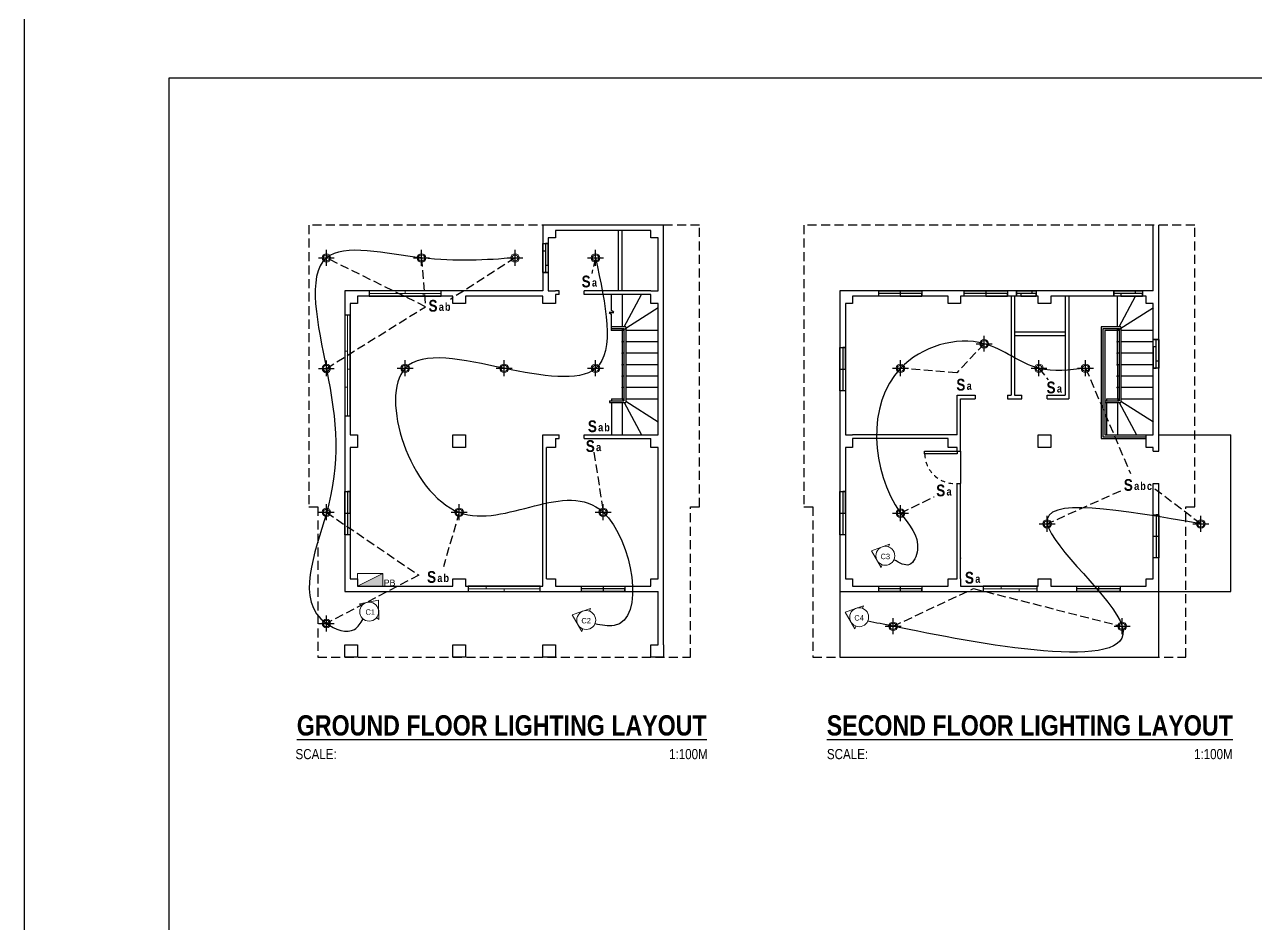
# Model space of a CAD drawing. Header units: inches. Extents: x 7263 to 7501, y 1317 to 1521.
# Drawn here: x 7262.7 to 7296.9, y 1342.1 to 1367.08 of the extents above; entities that cross this region are included whole.
import ezdxf

# ---------------------------------------------------------------- set-up
doc = ezdxf.new("R2010")
doc.units = ezdxf.units.IN
doc.header["$MEASUREMENT"] = 0
for name, pattern in [('ACAD_ISO02W100', [15, 12, -3]), ('HIDDEN', [0.375, 0.25, -0.125]), ('HIDDEN2', [0.1875, 0.125, -0.0625])]:
    doc.linetypes.add(name, pattern=pattern)
for name, color, linetype, lineweight in [('.1', 74, 'Continuous', 9), ('.25', 250, 'Continuous', 25), ('electrical', 118, 'Continuous', 13), ('Muebles', 2, 'Continuous', 0)]:
    doc.layers.add(name, color=color, linetype=linetype, lineweight=lineweight)
for name, color, linetype in [('Layer1', 1, 'Continuous'), ('Layer15', 7, 'Continuous'), ('Layer2', 2, 'Continuous'), ('Layer3', 3, 'Continuous'), ('Layer6', 6, 'Continuous'), ('Layer8', 8, 'Continuous'), ('PDF10_HJ_10MM 2', 7, 'Continuous'), ('text', 7, 'Continuous')]:
    doc.layers.add(name, color=color, linetype=linetype)
doc.styles.get("Standard").update_dxf_attribs({"font": ''})
doc.styles.get('Standard').set_extended_font_data('Tw Cen MT Condensed')

msp = doc.modelspace()

# ---------------------------------------------------------------- hatches: boundary and pattern name
at = {"layer": 'electrical'}
h = msp.add_hatch(color=8, dxfattribs=at)
h.set_gradient(color1=(122, 133, 130), one_color=1, tint=1)
h.paths.add_polyline_path([(7271.937, 1351.491), (7272.639, 1351.491), (7272.639, 1351.842)])

# ---------------------------------------------------------------- linework, layer by layer
at = {"layer": '.1', "color": 2}
for centre, radius in [((7271.075, 1360.604), 0.119), ((7271.075, 1360.604), 0.0893), ((7273.718, 1360.604), 0.119), ((7273.718, 1360.604), 0.0893), ((7276.313, 1360.604), 0.119), ((7276.313, 1360.604), 0.0893), ((7278.551, 1360.604), 0.119), ((7278.551, 1360.604), 0.0893), ((7289.343, 1358.222), 0.119), ((7289.343, 1358.222), 0.0893), ((7271.075, 1357.538), 0.119), ((7271.075, 1357.538), 0.0893), ((7273.262, 1357.54), 0.119), ((7273.262, 1357.54), 0.0893), ((7276.012, 1357.54), 0.119), ((7276.012, 1357.54), 0.0893), ((7278.551, 1357.54), 0.119), ((7278.551, 1357.54), 0.0893), ((7287.02, 1357.54), 0.119), ((7287.02, 1357.54), 0.0893), ((7290.862, 1357.54), 0.119), ((7290.862, 1357.54), 0.0893), ((7292.157, 1357.54), 0.119), ((7292.157, 1357.54), 0.0893), ((7271.075, 1353.542), 0.119), ((7271.075, 1353.542), 0.0893), ((7274.762, 1353.542), 0.119), ((7274.762, 1353.542), 0.0893), ((7278.762, 1353.542), 0.119), ((7278.762, 1353.542), 0.0893), ((7287.02, 1353.519), 0.119), ((7287.02, 1353.519), 0.0893), ((7291.091, 1353.218), 0.119), ((7291.091, 1353.218), 0.0893), ((7295.356, 1353.218), 0.119), ((7295.356, 1353.218), 0.0893), ((7271.075, 1350.455), 0.119), ((7271.075, 1350.455), 0.0893), ((7286.812, 1350.376), 0.119), ((7286.812, 1350.376), 0.0893), ((7293.174, 1350.376), 0.119), ((7293.174, 1350.376), 0.0893)]:
    msp.add_circle(centre, radius, dxfattribs=at)
at = {"layer": '.25', "color": 9, "true_color": 0xc7c8ca}
for p in [(7279.286, 1358.275), (7293.036, 1358.275), (7279.286, 1357.958), (7293.036, 1357.958), (7279.287, 1357.641), (7293.037, 1357.641), (7279.287, 1357.325), (7293.037, 1357.325), (7279.287, 1357.008), (7293.037, 1357.008), (7288.687, 1352.266)]:
    msp.add_point(p, dxfattribs=at)
at = {"layer": 'Defpoints'}
msp.add_lwpolyline([(7262.697, 1368.116), (7339.197, 1368.116), (7339.197, 1317.116), (7262.697, 1317.116)], close=True, dxfattribs=at)
at = {"layer": 'electrical', "color": 1}
msp.add_line((7272.639, 1351.842), (7271.937, 1351.491), dxfattribs=at)
at = {"layer": 'electrical', "color": 2, "lineweight": 15}
for points in [[(7286.686, 1352.581), (7286.713, 1352.654), (7286.208, 1352.475), (7286.479, 1352.013), (7286.506, 1352.087)], [(7272.468, 1350.617), (7272.529, 1350.568), (7272.522, 1351.103), (7271.997, 1350.996), (7272.059, 1350.946)], [(7278.38, 1350.797), (7278.406, 1350.871), (7277.902, 1350.691), (7278.173, 1350.229), (7278.2, 1350.303)], [(7285.959, 1350.876), (7285.986, 1350.949), (7285.481, 1350.77), (7285.753, 1350.308), (7285.78, 1350.382)]]:
    msp.add_lwpolyline(points, dxfattribs=at)
at = {"layer": 'electrical', "color": 1}
msp.add_lwpolyline([(7271.937, 1351.491), (7272.639, 1351.491), (7272.639, 1351.842), (7271.937, 1351.842)], close=True, dxfattribs=at)
at = {"layer": 'electrical', "color": 4, "lineweight": 15}
for centre in [(7286.596, 1352.334), (7286.596, 1352.334), (7272.263, 1350.782), (7272.263, 1350.782), (7278.29, 1350.55), (7278.29, 1350.55), (7285.869, 1350.629), (7285.869, 1350.629)]:
    msp.add_circle(centre, 0.263, dxfattribs=at)
at = {"layer": 'Layer1'}
for p, q in [((7279.387, 1358.691), (7278.987, 1358.691)), ((7279.337, 1358.641), (7278.987, 1358.641)), ((7279.337, 1358.641), (7279.338, 1356.641)), ((7279.387, 1358.691), (7279.388, 1356.591)), ((7293.137, 1358.691), (7292.587, 1358.691)), ((7292.587, 1358.691), (7292.587, 1355.591)), ((7293.087, 1358.641), (7292.637, 1358.641)), ((7292.637, 1358.641), (7292.637, 1355.641)), ((7293.087, 1358.641), (7293.088, 1356.641)), ((7293.137, 1358.691), (7293.138, 1356.591)), ((7278.938, 1356.641), (7278.938, 1356.591)), ((7278.938, 1356.641), (7279.338, 1356.641)), ((7278.938, 1356.591), (7279.388, 1356.591)), ((7292.688, 1356.641), (7292.688, 1356.591)), ((7292.688, 1356.641), (7293.088, 1356.641)), ((7292.688, 1356.591), (7293.138, 1356.591)), ((7292.587, 1355.591), (7293.837, 1355.591)), ((7292.637, 1355.641), (7293.837, 1355.641)), ((7288.687, 1355.241), (7288.687, 1354.341))]:
    msp.add_line(p, q, dxfattribs=at)
for points in [[(7277.087, 1360.204), (7277.087, 1361.004), (7277.237, 1361.004), (7277.237, 1360.204)], [(7272.262, 1359.691), (7272.262, 1359.541), (7274.262, 1359.541), (7274.262, 1359.691)], [(7286.412, 1359.691), (7287.612, 1359.691), (7287.612, 1359.541), (7286.412, 1359.541)], [(7288.787, 1359.691), (7289.987, 1359.691), (7289.987, 1359.541), (7288.787, 1359.541)], [(7290.237, 1359.691), (7290.787, 1359.691), (7290.787, 1359.541), (7290.237, 1359.541)], [(7292.937, 1359.691), (7293.737, 1359.691), (7293.737, 1359.541), (7292.937, 1359.541)], [(7271.587, 1356.216), (7271.737, 1356.216), (7271.737, 1359.016), (7271.587, 1359.016)], [(7294.187, 1358.341), (7294.187, 1357.541), (7294.037, 1357.541), (7294.037, 1358.341)], [(7285.337, 1356.916), (7285.337, 1358.116), (7285.487, 1358.116), (7285.487, 1356.916)], [(7271.587, 1352.916), (7271.587, 1354.116), (7271.737, 1354.116), (7271.737, 1352.916)], [(7285.337, 1352.916), (7285.337, 1354.116), (7285.487, 1354.116), (7285.487, 1352.916)], [(7294.037, 1352.276), (7294.037, 1353.476), (7294.187, 1353.476), (7294.187, 1352.276)], [(7277.012, 1351.341), (7277.012, 1351.491), (7275.012, 1351.491), (7275.012, 1351.341)], [(7278.162, 1351.491), (7279.362, 1351.491), (7279.362, 1351.341), (7278.162, 1351.341)], [(7286.412, 1351.491), (7287.612, 1351.491), (7287.612, 1351.341), (7286.412, 1351.341)], [(7290.812, 1351.341), (7290.812, 1351.491), (7289.312, 1351.491), (7289.312, 1351.341)], [(7291.912, 1351.491), (7293.112, 1351.491), (7293.112, 1351.341), (7291.912, 1351.341)]]:
    msp.add_lwpolyline(points, close=True, dxfattribs=at)
at = {"layer": 'Layer1', "linetype": 'HIDDEN2'}
msp.add_arc((7288.532, 1355.185), 0.846, 181.2707, 273.7084, dxfattribs=at)
at = {"layer": 'Layer15', "color": 0, "ltscale": 0.02}
for p, q in [((7270.855, 1360.604), (7271.296, 1360.604)), ((7271.075, 1360.385), (7271.075, 1360.827)), ((7273.498, 1360.604), (7273.939, 1360.604)), ((7273.718, 1360.385), (7273.718, 1360.827)), ((7276.092, 1360.604), (7276.534, 1360.604)), ((7276.313, 1360.385), (7276.313, 1360.827)), ((7278.33, 1360.604), (7278.772, 1360.604)), ((7278.551, 1360.385), (7278.551, 1360.827)), ((7289.122, 1358.222), (7289.563, 1358.222)), ((7289.343, 1358.003), (7289.343, 1358.445)), ((7270.855, 1357.538), (7271.296, 1357.538)), ((7271.075, 1357.319), (7271.075, 1357.761)), ((7273.041, 1357.54), (7273.483, 1357.54)), ((7273.262, 1357.322), (7273.262, 1357.763)), ((7275.791, 1357.54), (7276.233, 1357.54)), ((7276.012, 1357.322), (7276.012, 1357.763)), ((7278.33, 1357.54), (7278.772, 1357.54)), ((7278.551, 1357.322), (7278.551, 1357.763)), ((7286.799, 1357.54), (7287.241, 1357.54)), ((7287.02, 1357.322), (7287.02, 1357.763)), ((7290.641, 1357.54), (7291.083, 1357.54)), ((7290.862, 1357.322), (7290.862, 1357.763)), ((7291.936, 1357.54), (7292.377, 1357.54)), ((7292.157, 1357.322), (7292.157, 1357.763)), ((7271.075, 1353.324), (7271.075, 1353.765)), ((7274.762, 1353.324), (7274.762, 1353.765)), ((7278.762, 1353.324), (7278.762, 1353.765)), ((7287.02, 1353.3), (7287.02, 1353.741)), ((7270.855, 1353.542), (7271.296, 1353.542)), ((7274.541, 1353.542), (7274.983, 1353.542)), ((7278.541, 1353.542), (7278.983, 1353.542)), ((7286.799, 1353.519), (7287.241, 1353.519)), ((7291.091, 1352.999), (7291.091, 1353.44)), ((7295.356, 1352.999), (7295.356, 1353.44)), ((7290.871, 1353.218), (7291.312, 1353.218)), ((7295.135, 1353.218), (7295.576, 1353.218)), ((7271.075, 1350.236), (7271.075, 1350.678)), ((7270.855, 1350.455), (7271.296, 1350.455)), ((7286.591, 1350.376), (7287.032, 1350.376)), ((7286.812, 1350.158), (7286.812, 1350.599)), ((7292.953, 1350.376), (7293.394, 1350.376)), ((7293.174, 1350.158), (7293.174, 1350.599))]:
    msp.add_line(p, q, dxfattribs=at)
at = {"layer": 'Layer2'}
for p, q in [((7279.285, 1359.591), (7279.286, 1358.691)), ((7279.341, 1358.691), (7279.823, 1359.591)), ((7293.035, 1359.541), (7293.036, 1358.691)), ((7293.091, 1358.691), (7293.546, 1359.541)), ((7279.286, 1358.591), (7280.289, 1359.227)), ((7293.036, 1358.591), (7294.039, 1359.227)), ((7279.288, 1358.591), (7278.987, 1358.591)), ((7279.286, 1358.641), (7279.286, 1358.591)), ((7279.286, 1358.591), (7279.314, 1358.641)), ((7279.286, 1358.591), (7279.288, 1356.691)), ((7279.337, 1358.591), (7279.286, 1358.591)), ((7280.287, 1358.591), (7279.387, 1358.591)), ((7293.038, 1358.591), (7292.687, 1358.591)), ((7292.687, 1358.591), (7292.687, 1355.691)), ((7293.036, 1358.641), (7293.036, 1358.591)), ((7293.036, 1358.591), (7293.064, 1358.641)), ((7293.036, 1358.591), (7293.038, 1356.691)), ((7293.087, 1358.591), (7293.036, 1358.591)), ((7294.037, 1358.591), (7293.137, 1358.591)), ((7279.337, 1358.275), (7279.286, 1358.275)), ((7280.287, 1358.275), (7279.387, 1358.275)), ((7293.087, 1358.275), (7293.036, 1358.275)), ((7294.037, 1358.275), (7293.137, 1358.275)), ((7279.338, 1357.958), (7279.286, 1357.958)), ((7280.288, 1357.958), (7279.388, 1357.958)), ((7293.088, 1357.958), (7293.036, 1357.958)), ((7294.038, 1357.958), (7293.138, 1357.958)), ((7279.337, 1357.641), (7279.286, 1357.641)), ((7280.287, 1357.641), (7279.387, 1357.641)), ((7293.087, 1357.641), (7293.036, 1357.641)), ((7294.037, 1357.641), (7293.137, 1357.641)), ((7279.338, 1357.325), (7279.287, 1357.325)), ((7280.288, 1357.325), (7279.388, 1357.325)), ((7293.088, 1357.325), (7293.037, 1357.325)), ((7294.038, 1357.325), (7293.138, 1357.325)), ((7279.339, 1357.008), (7279.288, 1357.008)), ((7280.289, 1357.008), (7279.389, 1357.008)), ((7293.089, 1357.008), (7293.038, 1357.008)), ((7294.039, 1357.008), (7293.139, 1357.008)), ((7278.988, 1356.691), (7278.988, 1356.641)), ((7278.988, 1356.691), (7279.338, 1356.691)), ((7278.988, 1356.591), (7278.989, 1355.691)), ((7279.288, 1356.691), (7279.314, 1356.641)), ((7279.288, 1356.691), (7279.338, 1356.659)), ((7279.288, 1356.591), (7279.289, 1355.691)), ((7279.341, 1356.591), (7279.822, 1355.692)), ((7279.388, 1356.691), (7280.29, 1356.691)), ((7279.388, 1356.628), (7280.289, 1356.056)), ((7292.738, 1356.691), (7292.738, 1356.641)), ((7292.738, 1356.691), (7293.088, 1356.691)), ((7292.738, 1356.591), (7292.739, 1355.691)), ((7293.038, 1356.691), (7293.064, 1356.641)), ((7293.038, 1356.691), (7293.088, 1356.659)), ((7293.038, 1356.591), (7293.039, 1355.691)), ((7293.091, 1356.591), (7293.572, 1355.692)), ((7293.138, 1356.691), (7294.04, 1356.691)), ((7293.138, 1356.628), (7294.039, 1356.056)), ((7292.687, 1355.691), (7293.837, 1355.691))]:
    msp.add_line(p, q, dxfattribs=at)
for points in [[(7277.237, 1360.404), (7277.237, 1361.004), (7277.162, 1361.004), (7277.162, 1360.404)], [(7277.162, 1360.804), (7277.162, 1360.204), (7277.087, 1360.204), (7277.087, 1360.804)], [(7287.012, 1359.616), (7286.412, 1359.616), (7286.412, 1359.691), (7287.012, 1359.691)], [(7287.012, 1359.541), (7287.612, 1359.541), (7287.612, 1359.616), (7287.012, 1359.616)], [(7289.387, 1359.616), (7288.787, 1359.616), (7288.787, 1359.691), (7289.387, 1359.691)], [(7289.387, 1359.541), (7289.987, 1359.541), (7289.987, 1359.616), (7289.387, 1359.616)], [(7290.665, 1359.616), (7290.237, 1359.616), (7290.237, 1359.691), (7290.665, 1359.691)], [(7290.787, 1359.616), (7290.358, 1359.616), (7290.358, 1359.541), (7290.787, 1359.541)], [(7293.537, 1359.616), (7292.937, 1359.616), (7292.937, 1359.691), (7293.537, 1359.691)], [(7293.137, 1359.541), (7293.737, 1359.541), (7293.737, 1359.616), (7293.137, 1359.616)], [(7294.112, 1357.741), (7294.112, 1358.341), (7294.187, 1358.341), (7294.187, 1357.741)], [(7285.487, 1357.516), (7285.487, 1358.116), (7285.412, 1358.116), (7285.412, 1357.516)], [(7294.037, 1358.141), (7294.037, 1357.541), (7294.112, 1357.541), (7294.112, 1358.141)], [(7285.412, 1357.516), (7285.412, 1356.916), (7285.337, 1356.916), (7285.337, 1357.516)], [(7287.687, 1355.241), (7288.587, 1355.241), (7288.587, 1355.166), (7287.687, 1355.166)], [(7271.737, 1353.516), (7271.737, 1354.116), (7271.662, 1354.116), (7271.662, 1353.516)], [(7285.487, 1353.516), (7285.487, 1354.116), (7285.412, 1354.116), (7285.412, 1353.516)], [(7271.662, 1353.516), (7271.662, 1352.916), (7271.587, 1352.916), (7271.587, 1353.516)], [(7285.412, 1353.516), (7285.412, 1352.916), (7285.337, 1352.916), (7285.337, 1353.516)], [(7294.187, 1352.876), (7294.187, 1353.476), (7294.112, 1353.476), (7294.112, 1352.876)], [(7294.112, 1352.876), (7294.112, 1352.276), (7294.037, 1352.276), (7294.037, 1352.876)], [(7278.762, 1351.416), (7278.162, 1351.416), (7278.162, 1351.491), (7278.762, 1351.491)], [(7278.762, 1351.341), (7279.362, 1351.341), (7279.362, 1351.416), (7278.762, 1351.416)], [(7287.012, 1351.416), (7286.412, 1351.416), (7286.412, 1351.491), (7287.012, 1351.491)], [(7287.012, 1351.341), (7287.612, 1351.341), (7287.612, 1351.416), (7287.012, 1351.416)], [(7292.512, 1351.416), (7291.912, 1351.416), (7291.912, 1351.491), (7292.512, 1351.491)], [(7292.512, 1351.341), (7293.112, 1351.341), (7293.112, 1351.416), (7292.512, 1351.416)]]:
    msp.add_lwpolyline(points, close=True, dxfattribs=at)
at = {"layer": 'Layer3'}
for p, q in [((7280.437, 1361.516), (7277.087, 1361.516)), ((7277.087, 1361.516), (7277.087, 1359.691)), ((7277.437, 1361.366), (7277.437, 1361.166)), ((7280.087, 1361.366), (7277.437, 1361.366)), ((7279.187, 1359.691), (7279.187, 1361.366)), ((7279.287, 1359.691), (7279.287, 1361.366)), ((7280.087, 1361.166), (7280.087, 1361.366)), ((7280.437, 1349.866), (7280.437, 1361.516)), ((7294.037, 1359.691), (7294.037, 1361.516)), ((7294.187, 1355.241), (7294.187, 1361.516)), ((7277.437, 1361.166), (7277.237, 1361.166)), ((7277.237, 1361.166), (7277.237, 1359.691)), ((7280.287, 1361.166), (7280.087, 1361.166)), ((7280.287, 1359.691), (7280.287, 1361.166)), ((7277.087, 1360.204), (7277.237, 1360.204)), ((7277.087, 1359.691), (7271.587, 1359.691)), ((7271.587, 1359.691), (7271.587, 1351.341)), ((7271.937, 1359.541), (7271.937, 1359.341)), ((7274.587, 1359.541), (7271.937, 1359.541)), ((7274.587, 1359.341), (7274.587, 1359.541)), ((7274.937, 1359.541), (7274.937, 1359.341)), ((7277.087, 1359.541), (7274.937, 1359.541)), ((7277.087, 1359.341), (7277.087, 1359.541)), ((7277.237, 1359.691), (7277.437, 1359.691)), ((7277.537, 1359.691), (7277.437, 1359.691)), ((7277.437, 1359.591), (7277.437, 1359.341)), ((7277.537, 1359.591), (7277.437, 1359.591)), ((7277.537, 1359.591), (7277.537, 1359.691)), ((7280.087, 1359.691), (7278.237, 1359.691)), ((7278.237, 1359.591), (7278.237, 1359.691)), ((7280.087, 1359.591), (7278.237, 1359.591)), ((7280.087, 1359.691), (7280.287, 1359.691)), ((7280.087, 1359.341), (7280.087, 1359.591)), ((7294.037, 1359.691), (7285.337, 1359.691)), ((7285.337, 1359.691), (7285.337, 1351.341)), ((7285.687, 1359.541), (7285.687, 1359.341)), ((7288.337, 1359.541), (7285.687, 1359.541)), ((7288.337, 1359.341), (7288.337, 1359.541)), ((7288.687, 1359.541), (7288.687, 1359.341)), ((7290.837, 1359.541), (7288.687, 1359.541)), ((7290.087, 1359.541), (7290.087, 1356.791)), ((7290.187, 1359.541), (7290.187, 1356.791)), ((7290.237, 1359.691), (7290.237, 1359.541)), ((7290.837, 1359.341), (7290.837, 1359.541)), ((7291.187, 1359.541), (7291.187, 1359.341)), ((7293.837, 1359.541), (7291.187, 1359.541)), ((7291.587, 1359.541), (7291.587, 1356.791)), ((7291.687, 1359.541), (7291.687, 1356.691)), ((7292.937, 1359.691), (7292.937, 1359.541)), ((7293.837, 1359.341), (7293.837, 1359.541)), ((7271.937, 1359.341), (7271.737, 1359.341)), ((7271.737, 1359.341), (7271.737, 1355.691)), ((7274.937, 1359.341), (7274.587, 1359.341)), ((7277.437, 1359.341), (7277.087, 1359.341)), ((7280.287, 1359.341), (7280.087, 1359.341)), ((7280.287, 1355.691), (7280.287, 1359.341)), ((7285.687, 1359.341), (7285.487, 1359.341)), ((7285.487, 1359.341), (7285.487, 1355.691)), ((7288.687, 1359.341), (7288.337, 1359.341)), ((7291.187, 1359.341), (7290.837, 1359.341)), ((7294.037, 1359.341), (7293.837, 1359.341)), ((7294.037, 1355.691), (7294.037, 1359.341)), ((7291.587, 1358.541), (7290.187, 1358.541)), ((7291.587, 1358.441), (7290.187, 1358.441)), ((7294.187, 1358.341), (7294.037, 1358.341)), ((7288.587, 1355.691), (7288.587, 1356.791)), ((7288.587, 1356.791), (7289.087, 1356.791)), ((7288.687, 1355.241), (7288.687, 1356.691)), ((7288.687, 1356.691), (7289.087, 1356.691)), ((7289.087, 1356.791), (7289.087, 1356.691)), ((7289.987, 1356.791), (7290.087, 1356.791)), ((7289.987, 1356.791), (7289.987, 1356.691)), ((7289.987, 1356.691), (7290.387, 1356.691)), ((7290.187, 1356.791), (7290.387, 1356.791)), ((7290.387, 1356.691), (7290.387, 1356.791)), ((7291.087, 1356.791), (7291.587, 1356.791)), ((7291.087, 1356.691), (7291.087, 1356.791)), ((7291.087, 1356.691), (7291.687, 1356.691)), ((7271.737, 1355.691), (7271.937, 1355.691)), ((7271.937, 1355.691), (7271.937, 1355.341)), ((7274.587, 1355.691), (7274.937, 1355.691)), ((7274.587, 1355.341), (7274.587, 1355.691)), ((7274.937, 1355.691), (7274.937, 1355.341)), ((7277.087, 1355.691), (7277.437, 1355.691)), ((7277.087, 1355.341), (7277.087, 1355.691)), ((7277.437, 1355.691), (7277.537, 1355.691)), ((7277.437, 1355.591), (7277.437, 1355.341)), ((7277.437, 1355.591), (7277.537, 1355.591)), ((7277.537, 1355.591), (7277.537, 1355.691)), ((7278.237, 1355.691), (7280.087, 1355.691)), ((7278.237, 1355.591), (7278.237, 1355.691)), ((7278.237, 1355.591), (7280.087, 1355.591)), ((7280.087, 1355.691), (7280.287, 1355.691)), ((7280.087, 1355.341), (7280.087, 1355.591)), ((7285.487, 1355.691), (7285.687, 1355.691)), ((7288.587, 1355.691), (7285.687, 1355.691)), ((7285.687, 1355.591), (7285.687, 1355.341)), ((7288.337, 1355.591), (7285.687, 1355.591)), ((7288.337, 1355.341), (7288.337, 1355.591)), ((7290.837, 1355.691), (7291.187, 1355.691)), ((7290.837, 1355.341), (7290.837, 1355.691)), ((7291.187, 1355.691), (7291.187, 1355.341)), ((7293.837, 1355.691), (7294.037, 1355.691)), ((7293.837, 1355.341), (7293.837, 1355.691)), ((7294.187, 1355.691), (7296.187, 1355.691)), ((7296.187, 1351.341), (7296.187, 1355.691)), ((7271.937, 1355.341), (7271.737, 1355.341)), ((7271.737, 1355.341), (7271.737, 1351.691)), ((7274.937, 1355.341), (7274.587, 1355.341)), ((7277.087, 1351.691), (7277.087, 1355.341)), ((7277.437, 1355.341), (7277.187, 1355.341)), ((7277.187, 1351.691), (7277.187, 1355.341)), ((7280.287, 1355.341), (7280.087, 1355.341)), ((7280.287, 1351.691), (7280.287, 1355.341)), ((7285.687, 1355.341), (7285.487, 1355.341)), ((7285.487, 1355.341), (7285.487, 1351.691)), ((7288.587, 1355.341), (7288.337, 1355.341)), ((7288.587, 1355.241), (7288.587, 1355.341)), ((7288.587, 1355.241), (7288.687, 1355.241)), ((7291.187, 1355.341), (7290.837, 1355.341)), ((7294.037, 1355.341), (7293.837, 1355.341)), ((7294.037, 1355.241), (7294.037, 1355.341)), ((7294.037, 1355.241), (7294.187, 1355.241)), ((7288.587, 1351.691), (7288.587, 1354.341)), ((7288.587, 1354.341), (7288.687, 1354.341)), ((7288.687, 1351.691), (7288.687, 1354.341)), ((7294.037, 1351.691), (7294.037, 1354.341)), ((7294.037, 1354.341), (7294.187, 1354.341)), ((7294.187, 1351.341), (7294.187, 1354.341)), ((7271.737, 1351.691), (7271.937, 1351.691)), ((7271.937, 1351.691), (7271.937, 1351.491)), ((7274.587, 1351.691), (7274.937, 1351.691)), ((7274.587, 1351.491), (7274.587, 1351.691)), ((7274.937, 1351.691), (7274.937, 1351.491)), ((7277.087, 1351.491), (7277.087, 1351.691)), ((7277.187, 1351.691), (7277.437, 1351.691)), ((7277.437, 1351.691), (7277.437, 1351.491)), ((7280.087, 1351.691), (7280.287, 1351.691)), ((7280.087, 1351.491), (7280.087, 1351.691)), ((7285.487, 1351.691), (7285.687, 1351.691)), ((7285.687, 1351.691), (7285.687, 1351.491)), ((7288.337, 1351.691), (7288.587, 1351.691)), ((7288.337, 1351.491), (7288.337, 1351.691)), ((7288.687, 1351.691), (7288.687, 1351.491)), ((7290.837, 1351.691), (7291.187, 1351.691)), ((7290.837, 1351.491), (7290.837, 1351.691)), ((7291.187, 1351.691), (7291.187, 1351.491)), ((7293.837, 1351.691), (7294.037, 1351.691)), ((7293.837, 1351.491), (7293.837, 1351.691)), ((7271.587, 1351.341), (7280.287, 1351.341)), ((7271.937, 1351.491), (7274.587, 1351.491)), ((7274.937, 1351.491), (7277.087, 1351.491)), ((7277.437, 1351.491), (7280.087, 1351.491)), ((7280.287, 1349.866), (7280.287, 1351.341)), ((7285.337, 1351.341), (7294.187, 1351.341)), ((7285.337, 1351.341), (7285.337, 1349.516)), ((7285.687, 1351.491), (7288.337, 1351.491)), ((7288.687, 1351.491), (7290.837, 1351.491)), ((7291.187, 1351.491), (7293.837, 1351.491)), ((7294.187, 1349.516), (7294.187, 1351.341)), ((7294.187, 1351.341), (7296.187, 1351.341)), ((7285.337, 1349.516), (7294.187, 1349.516))]:
    msp.add_line(p, q, dxfattribs=at)
at = {"layer": 'Layer3', "linetype": 'HIDDEN'}
for points in [[(7270.587, 1361.516), (7270.587, 1353.691), (7270.837, 1353.691), (7270.837, 1349.516), (7281.187, 1349.516), (7281.187, 1353.691), (7281.437, 1353.691), (7281.437, 1361.516)], [(7284.337, 1361.516), (7284.337, 1353.691), (7284.587, 1353.691), (7284.587, 1349.516), (7294.937, 1349.516), (7294.937, 1353.691), (7295.187, 1353.691), (7295.187, 1361.516)]]:
    msp.add_lwpolyline(points, close=True, dxfattribs=at)
at = {"layer": 'Layer3'}
for points in [[(7271.587, 1349.866), (7271.937, 1349.866), (7271.937, 1349.516), (7271.587, 1349.516)], [(7274.587, 1349.866), (7274.937, 1349.866), (7274.937, 1349.516), (7274.587, 1349.516)], [(7277.087, 1349.866), (7277.437, 1349.866), (7277.437, 1349.516), (7277.087, 1349.516)]]:
    msp.add_lwpolyline(points, close=True, dxfattribs=at)
msp.add_lwpolyline([(7280.437, 1349.866), (7280.437, 1349.516), (7280.087, 1349.516), (7280.087, 1349.866), (7280.287, 1349.866)], dxfattribs=at)
at = {"layer": 'Layer6'}
msp.add_lwpolyline([(7336.687, 1319.626), (7266.712, 1319.626), (7266.712, 1365.606), (7336.687, 1365.606)], close=True, dxfattribs=at)
at = {"layer": 'Layer8'}
for p, q in [((7278.985, 1359.591), (7278.986, 1359.151)), ((7278.986, 1359.092), (7278.927, 1359.092)), ((7278.927, 1359.092), (7278.986, 1359.042)), ((7279.058, 1359.092), (7278.986, 1359.151)), ((7278.986, 1359.092), (7278.986, 1359.092)), ((7278.986, 1359.092), (7279.058, 1359.092)), ((7278.986, 1359.042), (7278.987, 1358.591))]:
    msp.add_line(p, q, dxfattribs=at)
at = {"layer": 'Muebles'}
for points in [[(7272.262, 1359.616), (7272.262, 1359.541), (7273.762, 1359.541), (7273.762, 1359.616)], [(7273.262, 1359.616), (7273.262, 1359.691), (7274.262, 1359.691), (7274.262, 1359.616)], [(7271.662, 1358.016), (7271.587, 1358.016), (7271.587, 1359.016), (7271.662, 1359.016)], [(7271.662, 1357.016), (7271.587, 1357.016), (7271.587, 1358.016), (7271.662, 1358.016)], [(7271.662, 1356.216), (7271.737, 1356.216), (7271.737, 1357.516), (7271.662, 1357.516)], [(7276.012, 1351.416), (7276.012, 1351.341), (7275.012, 1351.341), (7275.012, 1351.416)], [(7277.012, 1351.416), (7277.012, 1351.491), (7275.512, 1351.491), (7275.512, 1351.416)], [(7290.312, 1351.416), (7290.312, 1351.341), (7289.312, 1351.341), (7289.312, 1351.416)], [(7290.812, 1351.416), (7290.812, 1351.491), (7289.812, 1351.491), (7289.812, 1351.416)]]:
    msp.add_lwpolyline(points, close=True, dxfattribs=at)
at = {"layer": 'PDF10_HJ_10MM 2', "color": 5, "linetype": 'ACAD_ISO02W100', "ltscale": 0.02}
for p, q in [((7276.313, 1360.604), (7274.518, 1359.454)), ((7278.551, 1360.604), (7278.443, 1360.175)), ((7271.076, 1357.538), (7273.826, 1359.251)), ((7290.862, 1357.54), (7291.115, 1357.224)), ((7292.157, 1357.54), (7293.403, 1354.621)), ((7278.505, 1355.209), (7278.762, 1353.544)), ((7293.125, 1354.133), (7291.091, 1353.218)), ((7295.356, 1353.218), (7294.083, 1354.188)), ((7287.02, 1353.519), (7287.949, 1353.975)), ((7274.762, 1353.542), (7274.325, 1352.031))]:
    msp.add_line(p, q, dxfattribs=at)
for points in [[(7273.718, 1360.604), (7273.826, 1359.251), (7271.075, 1360.604)], [(7289.343, 1358.222), (7288.579, 1357.418), (7287.02, 1357.542)], [(7271.075, 1353.542), (7273.641, 1351.798), (7271.075, 1350.457)], [(7286.812, 1350.379), (7289.044, 1351.423), (7293.174, 1350.376)]]:
    msp.add_lwpolyline(points, dxfattribs=at)
at = {"layer": 'PDF10_HJ_10MM 2', "color": 2, "ltscale": 0.02}
for points in [[(7276.313, 1360.606), (7273.718, 1360.606), (7271.075, 1360.606), (7271.075, 1357.54), (7271.075, 1353.513), (7271.075, 1350.455), (7271.854, 1350.292), (7272.095, 1350.58)], [(7278.551, 1360.604), (7278.551, 1357.54), (7276.012, 1357.54), (7273.262, 1357.54), (7274.762, 1353.542), (7278.762, 1353.542), (7279.062, 1350.396), (7278.529, 1350.441)], [(7292.157, 1357.542), (7290.862, 1357.54), (7289.343, 1358.222), (7287.02, 1357.54), (7287.02, 1353.519), (7287.487, 1352.497), (7287.263, 1352.089), (7286.835, 1352.225)], [(7295.356, 1353.218), (7291.091, 1353.22), (7293.174, 1350.376), (7286.812, 1350.376), (7286.108, 1350.52)]]:
    msp.add_spline(points, degree=3, dxfattribs=at)

# ---------------------------------------------------------------- texts
at = {"layer": 'Layer3', "attachment_point": 1}
for s, width, insert, char_height in [('C3', 0.23808, (7286.464, 1352.391), 0.15), ('C1', 0.23808, (7272.164, 1350.847), 0.15), ('C4', 0.23808, (7285.737, 1350.686), 0.15), ('C2', 0.23808, (7278.157, 1350.607), 0.15), ('\\pi2.90794;{\\fArial Narrow|b1|i0|c0|p34;\\LGROUND FLOOR LIGHTING LAYOUT\\P\\pi2.87245;\\fArial Narrow|b0|i0|c0|p34;\\H0.5x;\\lSCALE:                                                                                                       1:100M}', 17.1549, (7267.345, 1347.906), 0.5625), ('\\pi2.95763;{\\fArial Narrow|b1|i0|c0|p34;\\LSECOND FLOOR LIGHTING LAYOUT\\P\\pi2.96204;\\fArial Narrow|b0|i0|c0|p34;\\H0.5x;\\lSCALE:                                                                                                     1:100M}', 17.1549, (7282.011, 1347.906), 0.5625)]:
    msp.add_mtext_dynamic_manual_height_columns(s, width=width, gutter_width=1, heights=[0], dxfattribs=dict(at, insert=insert, char_height=char_height))
at = {"layer": 'text', "color": 51, "lineweight": 13, "attachment_point": 4}
for s, insert, char_height, width in [('{\\fArial Narrow|b1|i0|c0|p34;S}', (7278.163, 1359.949), 0.32673, 0.98492), ('{\\fArial Narrow|b1|i0|c0|p34;\\T1.2;a}', (7278.449, 1359.92), 0.22226, 0.67), ('{\\fArial Narrow|b1|i0|c0|p34;S}', (7273.912, 1359.274), 0.32673, 0.98492), ('{\\fArial Narrow|b1|i0|c0|p34;\\T1.2;ab}', (7274.197, 1359.246), 0.22226, 0.67), ('{\\fArial Narrow|b1|i0|c0|p34;S}', (7288.568, 1357.082), 0.32673, 0.98492), ('{\\fArial Narrow|b1|i0|c0|p34;S}', (7291.073, 1357.006), 0.32673, 0.98492), ('{\\fArial Narrow|b1|i0|c0|p34;\\T1.2;a}', (7288.854, 1357.053), 0.22226, 0.67), ('{\\fArial Narrow|b1|i0|c0|p34;\\T1.2;a}', (7291.359, 1356.977), 0.22226, 0.67), ('{\\fArial Narrow|b1|i0|c0|p34;S}', (7278.336, 1355.928), 0.32673, 0.98492), ('{\\fArial Narrow|b1|i0|c0|p34;\\T1.2;ab}', (7278.621, 1355.899), 0.22226, 0.67), ('{\\fArial Narrow|b1|i0|c0|p34;S}', (7278.278, 1355.378), 0.32673, 0.98492), ('{\\fArial Narrow|b1|i0|c0|p34;\\T1.2;a}', (7278.564, 1355.35), 0.22226, 0.67), ('{\\fArial Narrow|b1|i0|c0|p34;S}', (7293.218, 1354.299), 0.32673, 0.98492), ('{\\fArial Narrow|b1|i0|c0|p34;S}', (7288.01, 1354.146), 0.32673, 0.98492), ('{\\fArial Narrow|b1|i0|c0|p34;\\T1.2;a}', (7288.295, 1354.118), 0.22226, 0.67), ('{\\fArial Narrow|b1|i0|c0|p34;\\T1.2;abc}', (7293.504, 1354.271), 0.22226, 0.67), ('{\\fArial Narrow|b1|i0|c0|p34;S}', (7273.871, 1351.744), 0.32673, 0.98492), ('{\\fArial Narrow|b1|i0|c0|p34;\\T1.2;ab}', (7274.156, 1351.715), 0.22226, 0.67), ('{\\fArial Narrow|b1|i0|c0|p34;S}', (7288.806, 1351.723), 0.32673, 0.98492), ('{\\fArial Narrow|b1|i0|c0|p34;\\T1.2;a}', (7289.092, 1351.694), 0.22226, 0.67)]:
    msp.add_mtext(s, dxfattribs=dict(at, insert=insert, char_height=char_height, width=width))
at = {"layer": 'text', "insert": (7272.829, 1351.586), "char_height": 0.17553, "width": 0.32432, "attachment_point": 5}
msp.add_mtext('{\\fArial|b0|i0|c0|p34;PB}', dxfattribs=at)

doc.saveas('drawing.dxf')
